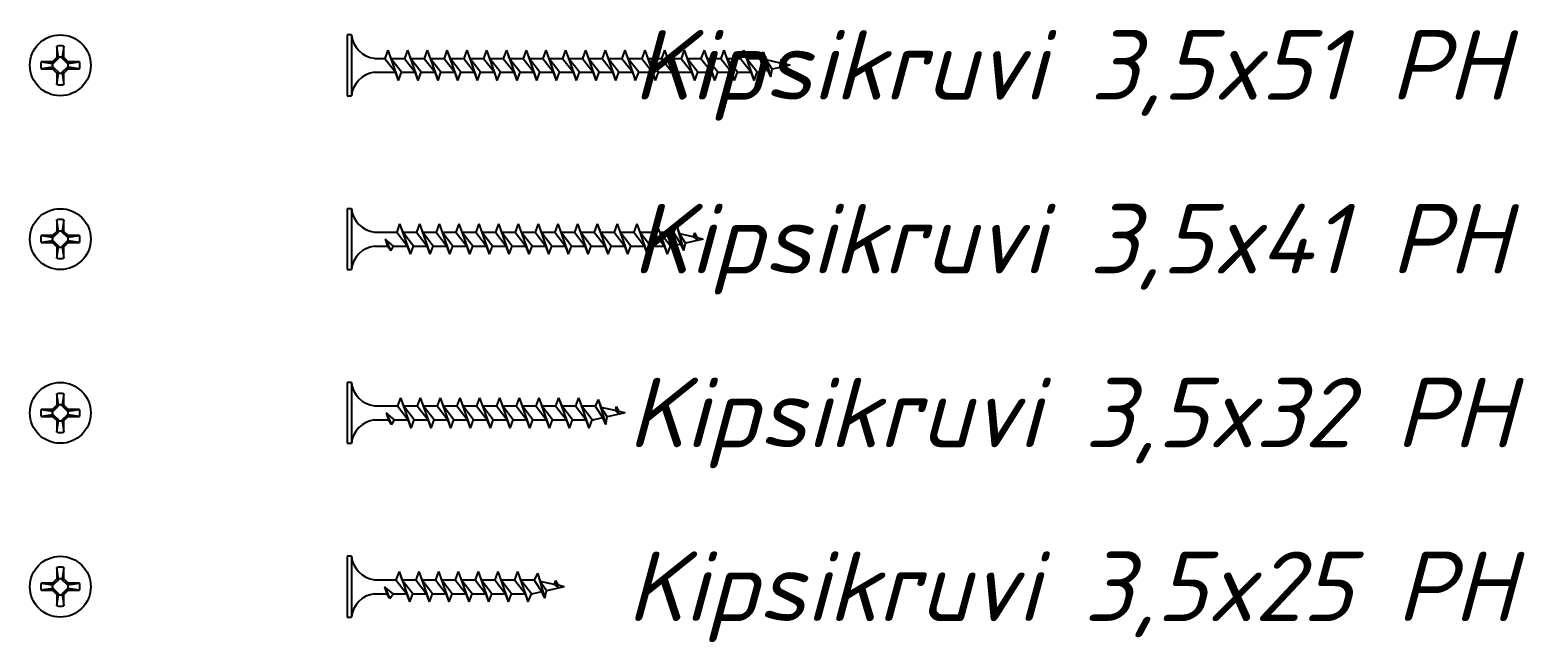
# Model space of a CAD drawing. Header units: millimetres. Extents: x -29692 to 34729, y -8412 to 43293.
# Drawn here: x -16566.6 to -16394.5, y 4665.6 to 4736 of the extents above; entities that cross this region are included whole.
import ezdxf

# ---------------------------------------------------------------- set-up
doc = ezdxf.new("R2010")
doc.units = ezdxf.units.MM
doc.layers.add('_0_004_Текст_01', color=7, linetype='Continuous', lineweight=18)
doc.styles.add('Malmerk_DZ_4', font='isocpeui.ttf', dxfattribs={"height": 4})

# ---------------------------------------------------------------- blocks, each defined once
blk = doc.blocks.new('Kipsikruvi_3.5x25')
at = {"color": 0, "linetype": 'ByBlock', "lineweight": -2}
for p, q in [((0, 3.5), (-0.5, 3.5)), ((-0.5, 3.5), (-0.5, -3.5)), ((0, 3.5), (0, -3.5)), ((5.48, 1.75), (5.13, 0.8)), ((5.48, 1.75), (5.82, 0.8)), ((5.48, 1.75), (6.71, -1.75)), ((7.75, 1.75), (7.41, 0.8)), ((7.75, 1.75), (8.1, 0.8)), ((7.75, 1.75), (8.99, -1.75)), ((10.03, 1.75), (9.68, 0.8)), ((10.03, 1.75), (10.37, 0.8)), ((10.03, 1.75), (11.26, -1.75)), ((12.3, 1.75), (11.95, 0.8)), ((12.3, 1.75), (12.65, 0.8)), ((12.3, 1.75), (13.54, -1.75)), ((14.58, 1.75), (14.23, 0.8)), ((14.58, 1.75), (14.92, 0.8)), ((14.58, 1.75), (15.81, -1.75)), ((16.85, 1.75), (16.5, 0.8)), ((16.85, 1.75), (17.2, 0.8)), ((16.85, 1.75), (18.09, -1.75)), ((19.12, 1.75), (18.78, 0.8)), ((19.12, 1.75), (19.47, 0.8)), ((19.12, 1.75), (20.36, -1.75)), ((2.66, 0.8), (5.13, 0.8)), ((5.13, 0.8), (6.37, -0.8)), ((5.82, 0.8), (7.41, 0.8)), ((7.06, -0.8), (5.82, 0.8)), ((7.41, 0.8), (8.64, -0.8)), ((9.33, -0.8), (8.1, 0.8)), ((8.1, 0.8), (9.68, 0.8)), ((9.68, 0.8), (10.92, -0.8)), ((11.61, -0.8), (10.37, 0.8)), ((10.37, 0.8), (11.95, 0.8)), ((11.95, 0.8), (13.19, -0.8)), ((13.88, -0.8), (12.65, 0.8)), ((12.65, 0.8), (14.23, 0.8)), ((14.23, 0.8), (15.47, -0.8)), ((16.16, -0.8), (14.92, 0.8)), ((14.92, 0.8), (16.5, 0.8)), ((16.5, 0.8), (17.74, -0.8)), ((18.43, -0.8), (17.2, 0.8)), ((17.2, 0.8), (18.78, 0.8)), ((18.78, 0.8), (20.02, -0.8)), ((19.47, 0.8), (20.89, 0.8)), ((20.71, -0.8), (19.47, 0.8)), ((21.05, 0.76), (20.89, 0.8)), ((21.4, 1.55), (21.05, 0.76)), ((21.05, 0.76), (21.92, -0.57)), ((21.4, 1.55), (21.74, 0.61)), ((21.4, 1.55), (22.27, -1.33)), ((23.34, 0.26), (21.74, 0.61)), ((22.44, -0.46), (21.74, 0.61)), ((23.47, 0.72), (23.34, 0.26)), ((23.34, 0.26), (23.74, -0.05)), ((23.47, 0.72), (23.79, 0.16)), ((23.47, 0.72), (23.74, -0.05)), ((23.74, -0.05), (23.79, 0.16)), ((24.5, 0), (23.79, 0.16)), ((2.66, -0.8), (4.09, -0.8)), ((3.82, 0), (4.44, -1.34)), ((3.82, 0), (4.09, -0.8)), ((4.79, -0.8), (3.82, 0)), ((4.44, -1.34), (4.09, -0.8)), ((4.44, -1.34), (4.79, -0.8)), ((4.79, -0.8), (6.37, -0.8)), ((6.71, -1.75), (6.37, -0.8)), ((6.71, -1.75), (7.06, -0.8)), ((7.06, -0.8), (8.64, -0.8)), ((8.99, -1.75), (8.64, -0.8)), ((8.99, -1.75), (9.33, -0.8)), ((9.33, -0.8), (10.92, -0.8)), ((11.26, -1.75), (10.92, -0.8)), ((11.26, -1.75), (11.61, -0.8)), ((11.61, -0.8), (13.19, -0.8)), ((13.54, -1.75), (13.19, -0.8)), ((13.54, -1.75), (13.88, -0.8)), ((13.88, -0.8), (15.47, -0.8)), ((15.81, -1.75), (15.47, -0.8)), ((15.81, -1.75), (16.16, -0.8)), ((16.16, -0.8), (17.74, -0.8)), ((18.09, -1.75), (17.74, -0.8)), ((18.09, -1.75), (18.43, -0.8)), ((18.43, -0.8), (20.02, -0.8)), ((20.36, -1.75), (20.02, -0.8)), ((20.36, -1.75), (20.71, -0.8)), ((20.71, -0.8), (20.89, -0.8)), ((21.92, -0.57), (20.89, -0.8)), ((22.27, -1.33), (21.92, -0.57)), ((22.27, -1.33), (22.44, -0.46)), ((24.5, 0), (22.44, -0.46)), ((-0.5, -3.5), (0, -3.5))]:
    blk.add_line(p, q, dxfattribs=at)
for centre, start, end in [((3.05, 3.85), 186.4719, 262.7245), ((3.05, -3.85), 97.2755, 173.5281)]:
    blk.add_arc(centre, 3.07, start, end, dxfattribs=at)
blk = doc.blocks.new('Kipsikruvi_3.5x32')
at = {"color": 0, "linetype": 'ByBlock', "lineweight": -2}
for p, q in [((0, 3.5), (-0.5, 3.5)), ((-0.5, 3.5), (-0.5, -3.5)), ((0, 3.5), (0, -3.5)), ((5.65, 1.75), (5.31, 0.8)), ((5.65, 1.75), (6, 0.8)), ((5.65, 1.75), (6.89, -1.75)), ((7.93, 1.75), (7.58, 0.8)), ((7.93, 1.75), (8.27, 0.8)), ((7.93, 1.75), (9.16, -1.75)), ((10.2, 1.75), (9.86, 0.8)), ((10.2, 1.75), (10.55, 0.8)), ((10.2, 1.75), (11.44, -1.75)), ((12.48, 1.75), (12.13, 0.8)), ((12.48, 1.75), (12.82, 0.8)), ((12.48, 1.75), (13.71, -1.75)), ((14.75, 1.75), (14.41, 0.8)), ((14.75, 1.75), (15.1, 0.8)), ((14.75, 1.75), (15.99, -1.75)), ((17.03, 1.75), (16.68, 0.8)), ((17.03, 1.75), (17.37, 0.8)), ((17.03, 1.75), (18.26, -1.75)), ((19.3, 1.75), (18.95, 0.8)), ((19.3, 1.75), (19.65, 0.8)), ((19.3, 1.75), (20.54, -1.75)), ((21.58, 1.75), (21.23, 0.8)), ((21.58, 1.75), (21.92, 0.8)), ((21.58, 1.75), (22.81, -1.75)), ((23.85, 1.75), (23.5, 0.8)), ((23.85, 1.75), (24.2, 0.8)), ((23.85, 1.75), (25.09, -1.75)), ((26.12, 1.75), (25.78, 0.8)), ((26.12, 1.75), (26.47, 0.8)), ((26.12, 1.75), (27.36, -1.75)), ((2.66, 0.8), (5.31, 0.8)), ((5.31, 0.8), (6.54, -0.8)), ((6, 0.8), (7.58, 0.8)), ((7.24, -0.8), (6, 0.8)), ((7.58, 0.8), (8.82, -0.8)), ((9.51, -0.8), (8.27, 0.8)), ((8.27, 0.8), (9.86, 0.8)), ((9.86, 0.8), (11.09, -0.8)), ((11.79, -0.8), (10.55, 0.8)), ((10.55, 0.8), (12.13, 0.8)), ((12.13, 0.8), (13.37, -0.8)), ((14.06, -0.8), (12.82, 0.8)), ((12.82, 0.8), (14.41, 0.8)), ((14.41, 0.8), (15.64, -0.8)), ((16.33, -0.8), (15.1, 0.8)), ((15.1, 0.8), (16.68, 0.8)), ((16.68, 0.8), (17.92, -0.8)), ((18.61, -0.8), (17.37, 0.8)), ((17.37, 0.8), (18.95, 0.8)), ((18.95, 0.8), (20.19, -0.8)), ((20.88, -0.8), (19.65, 0.8)), ((19.65, 0.8), (21.23, 0.8)), ((21.23, 0.8), (22.47, -0.8)), ((23.16, -0.8), (21.92, 0.8)), ((21.92, 0.8), (23.5, 0.8)), ((23.5, 0.8), (24.74, -0.8)), ((25.43, -0.8), (24.2, 0.8)), ((24.2, 0.8), (25.78, 0.8)), ((25.78, 0.8), (27.02, -0.8)), ((26.47, 0.8), (27.89, 0.8)), ((27.71, -0.8), (26.47, 0.8)), ((28.05, 0.76), (27.89, 0.8)), ((28.4, 1.55), (28.05, 0.76)), ((28.05, 0.76), (28.92, -0.57)), ((28.4, 1.55), (28.74, 0.61)), ((28.4, 1.55), (29.27, -1.33)), ((30.34, 0.26), (28.74, 0.61)), ((29.44, -0.46), (28.74, 0.61)), ((30.47, 0.72), (30.34, 0.26)), ((30.34, 0.26), (30.74, -0.05)), ((30.47, 0.72), (30.79, 0.16)), ((30.47, 0.72), (30.74, -0.05)), ((30.74, -0.05), (30.79, 0.16)), ((31.5, 0), (30.79, 0.16)), ((2.66, -0.8), (4.27, -0.8)), ((4, 0), (4.62, -1.34)), ((4, 0), (4.27, -0.8)), ((4.96, -0.8), (4, 0)), ((4.62, -1.34), (4.27, -0.8)), ((4.62, -1.34), (4.96, -0.8)), ((4.96, -0.8), (6.54, -0.8)), ((6.89, -1.75), (6.54, -0.8)), ((6.89, -1.75), (7.24, -0.8)), ((7.24, -0.8), (8.82, -0.8)), ((9.16, -1.75), (8.82, -0.8)), ((9.16, -1.75), (9.51, -0.8)), ((9.51, -0.8), (11.09, -0.8)), ((11.44, -1.75), (11.09, -0.8)), ((11.44, -1.75), (11.79, -0.8)), ((11.79, -0.8), (13.37, -0.8)), ((13.71, -1.75), (13.37, -0.8)), ((13.71, -1.75), (14.06, -0.8)), ((14.06, -0.8), (15.64, -0.8)), ((15.99, -1.75), (15.64, -0.8)), ((15.99, -1.75), (16.33, -0.8)), ((16.33, -0.8), (17.92, -0.8)), ((18.26, -1.75), (17.92, -0.8)), ((18.26, -1.75), (18.61, -0.8)), ((18.61, -0.8), (20.19, -0.8)), ((20.54, -1.75), (20.19, -0.8)), ((20.54, -1.75), (20.88, -0.8)), ((20.88, -0.8), (22.47, -0.8)), ((22.81, -1.75), (22.47, -0.8)), ((22.81, -1.75), (23.16, -0.8)), ((23.16, -0.8), (24.74, -0.8)), ((25.09, -1.75), (24.74, -0.8)), ((25.09, -1.75), (25.43, -0.8)), ((25.43, -0.8), (27.02, -0.8)), ((27.36, -1.75), (27.02, -0.8)), ((27.36, -1.75), (27.71, -0.8)), ((27.71, -0.8), (27.89, -0.8)), ((28.92, -0.57), (27.89, -0.8)), ((29.27, -1.33), (28.92, -0.57)), ((29.27, -1.33), (29.44, -0.46)), ((31.5, 0), (29.44, -0.46)), ((-0.5, -3.5), (0, -3.5))]:
    blk.add_line(p, q, dxfattribs=at)
for centre, start, end in [((3.05, 3.85), 186.4719, 262.7245), ((3.05, -3.85), 97.2755, 173.5281)]:
    blk.add_arc(centre, 3.07, start, end, dxfattribs=at)
blk = doc.blocks.new('Kipsikruvi_3.5x41')
at = {"color": 0, "linetype": 'ByBlock', "lineweight": -2}
for p, q in [((0, 3.5), (-0.5, 3.5)), ((-0.5, 3.5), (-0.5, -3.5)), ((0, 3.5), (0, -3.5)), ((5.55, 1.75), (5.21, 0.8)), ((5.55, 1.75), (5.9, 0.8)), ((5.55, 1.75), (6.79, -1.75)), ((7.83, 1.75), (7.48, 0.8)), ((7.83, 1.75), (8.17, 0.8)), ((7.83, 1.75), (9.07, -1.75)), ((10.1, 1.75), (9.76, 0.8)), ((10.1, 1.75), (10.45, 0.8)), ((10.1, 1.75), (11.34, -1.75)), ((12.38, 1.75), (12.03, 0.8)), ((12.38, 1.75), (12.72, 0.8)), ((12.38, 1.75), (13.62, -1.75)), ((14.65, 1.75), (14.31, 0.8)), ((14.65, 1.75), (15, 0.8)), ((14.65, 1.75), (15.89, -1.75)), ((16.93, 1.75), (16.58, 0.8)), ((16.93, 1.75), (17.27, 0.8)), ((16.93, 1.75), (18.16, -1.75)), ((19.2, 1.75), (18.86, 0.8)), ((19.2, 1.75), (19.55, 0.8)), ((19.2, 1.75), (20.44, -1.75)), ((21.48, 1.75), (21.13, 0.8)), ((21.48, 1.75), (21.82, 0.8)), ((21.48, 1.75), (22.71, -1.75)), ((23.75, 1.75), (23.41, 0.8)), ((23.75, 1.75), (24.1, 0.8)), ((23.75, 1.75), (24.99, -1.75)), ((26.03, 1.75), (25.68, 0.8)), ((26.03, 1.75), (26.37, 0.8)), ((26.03, 1.75), (27.26, -1.75)), ((28.3, 1.75), (27.95, 0.8)), ((28.3, 1.75), (28.65, 0.8)), ((28.3, 1.75), (29.54, -1.75)), ((30.58, 1.75), (30.23, 0.8)), ((30.58, 1.75), (30.92, 0.8)), ((30.58, 1.75), (31.81, -1.75)), ((32.85, 1.75), (32.5, 0.8)), ((32.85, 1.75), (33.2, 0.8)), ((32.85, 1.75), (34.09, -1.75)), ((35.12, 1.75), (34.78, 0.8)), ((35.12, 1.75), (35.47, 0.8)), ((35.12, 1.75), (36.36, -1.75)), ((2.66, 0.8), (5.21, 0.8)), ((5.21, 0.8), (6.45, -0.8)), ((5.9, 0.8), (7.48, 0.8)), ((7.14, -0.8), (5.9, 0.8)), ((7.48, 0.8), (8.72, -0.8)), ((9.41, -0.8), (8.17, 0.8)), ((8.17, 0.8), (9.76, 0.8)), ((9.76, 0.8), (11, -0.8)), ((11.69, -0.8), (10.45, 0.8)), ((10.45, 0.8), (12.03, 0.8)), ((12.03, 0.8), (13.27, -0.8)), ((13.96, -0.8), (12.72, 0.8)), ((12.72, 0.8), (14.31, 0.8)), ((14.31, 0.8), (15.54, -0.8)), ((16.24, -0.8), (15, 0.8)), ((15, 0.8), (16.58, 0.8)), ((16.58, 0.8), (17.82, -0.8)), ((18.51, -0.8), (17.27, 0.8)), ((17.27, 0.8), (18.86, 0.8)), ((18.86, 0.8), (20.09, -0.8)), ((20.79, -0.8), (19.55, 0.8)), ((19.55, 0.8), (21.13, 0.8)), ((21.13, 0.8), (22.37, -0.8)), ((23.06, -0.8), (21.82, 0.8)), ((21.82, 0.8), (23.41, 0.8)), ((23.41, 0.8), (24.64, -0.8)), ((25.33, -0.8), (24.1, 0.8)), ((24.1, 0.8), (25.68, 0.8)), ((25.68, 0.8), (26.92, -0.8)), ((27.61, -0.8), (26.37, 0.8)), ((26.37, 0.8), (27.95, 0.8)), ((27.95, 0.8), (29.19, -0.8)), ((29.88, -0.8), (28.65, 0.8)), ((28.65, 0.8), (30.23, 0.8)), ((30.23, 0.8), (31.47, -0.8)), ((32.16, -0.8), (30.92, 0.8)), ((30.92, 0.8), (32.5, 0.8)), ((32.5, 0.8), (33.74, -0.8)), ((34.43, -0.8), (33.2, 0.8)), ((33.2, 0.8), (34.78, 0.8)), ((34.78, 0.8), (36.02, -0.8)), ((35.47, 0.8), (36.89, 0.8)), ((36.71, -0.8), (35.47, 0.8)), ((37.05, 0.76), (36.89, 0.8)), ((37.4, 1.55), (37.05, 0.76)), ((37.05, 0.76), (37.92, -0.57)), ((37.4, 1.55), (37.74, 0.61)), ((37.4, 1.55), (38.27, -1.33)), ((39.34, 0.26), (37.74, 0.61)), ((38.44, -0.46), (37.74, 0.61)), ((39.47, 0.72), (39.34, 0.26)), ((39.34, 0.26), (39.74, -0.05)), ((39.47, 0.72), (39.79, 0.16)), ((39.47, 0.72), (39.74, -0.05)), ((39.74, -0.05), (39.79, 0.16)), ((40.5, 0), (39.79, 0.16)), ((2.66, -0.8), (4.17, -0.8)), ((3.9, 0), (4.52, -1.34)), ((3.9, 0), (4.17, -0.8)), ((4.86, -0.8), (3.9, 0)), ((4.52, -1.34), (4.17, -0.8)), ((4.52, -1.34), (4.86, -0.8)), ((4.86, -0.8), (6.45, -0.8)), ((6.79, -1.75), (6.45, -0.8)), ((6.79, -1.75), (7.14, -0.8)), ((7.14, -0.8), (8.72, -0.8)), ((9.07, -1.75), (8.72, -0.8)), ((9.07, -1.75), (9.41, -0.8)), ((9.41, -0.8), (11, -0.8)), ((11.34, -1.75), (11, -0.8)), ((11.34, -1.75), (11.69, -0.8)), ((11.69, -0.8), (13.27, -0.8)), ((13.62, -1.75), (13.27, -0.8)), ((13.62, -1.75), (13.96, -0.8)), ((13.96, -0.8), (15.54, -0.8)), ((15.89, -1.75), (15.54, -0.8)), ((15.89, -1.75), (16.24, -0.8)), ((16.24, -0.8), (17.82, -0.8)), ((18.16, -1.75), (17.82, -0.8)), ((18.16, -1.75), (18.51, -0.8)), ((18.51, -0.8), (20.09, -0.8)), ((20.44, -1.75), (20.09, -0.8)), ((20.44, -1.75), (20.79, -0.8)), ((20.79, -0.8), (22.37, -0.8)), ((22.71, -1.75), (22.37, -0.8)), ((22.71, -1.75), (23.06, -0.8)), ((23.06, -0.8), (24.64, -0.8)), ((24.99, -1.75), (24.64, -0.8)), ((24.99, -1.75), (25.33, -0.8)), ((25.33, -0.8), (26.92, -0.8)), ((27.26, -1.75), (26.92, -0.8)), ((27.26, -1.75), (27.61, -0.8)), ((27.61, -0.8), (29.19, -0.8)), ((29.54, -1.75), (29.19, -0.8)), ((29.54, -1.75), (29.88, -0.8)), ((29.88, -0.8), (31.47, -0.8)), ((31.81, -1.75), (31.47, -0.8)), ((31.81, -1.75), (32.16, -0.8)), ((32.16, -0.8), (33.74, -0.8)), ((34.09, -1.75), (33.74, -0.8)), ((34.09, -1.75), (34.43, -0.8)), ((34.43, -0.8), (36.02, -0.8)), ((36.36, -1.75), (36.02, -0.8)), ((36.36, -1.75), (36.71, -0.8)), ((36.71, -0.8), (36.89, -0.8)), ((37.92, -0.57), (36.89, -0.8)), ((38.27, -1.33), (37.92, -0.57)), ((38.27, -1.33), (38.44, -0.46)), ((40.5, 0), (38.44, -0.46)), ((-0.5, -3.5), (0, -3.5))]:
    blk.add_line(p, q, dxfattribs=at)
for centre, start, end in [((3.05, 3.85), 186.4719, 262.7245), ((3.05, -3.85), 97.2755, 173.5281)]:
    blk.add_arc(centre, 3.07, start, end, dxfattribs=at)
blk = doc.blocks.new('Kipsikruvi_3.5x51')
at = {"color": 0, "linetype": 'ByBlock', "lineweight": -2}
for p, q in [((0, 3.5), (-0.5, 3.5)), ((-0.5, 3.5), (-0.5, -3.5)), ((0, 3.5), (0, -3.5)), ((4.18, 1.75), (3.84, 0.8)), ((4.18, 1.75), (4.53, 0.8)), ((4.18, 1.75), (5.42, -1.75)), ((6.46, 1.75), (6.11, 0.8)), ((6.46, 1.75), (6.8, 0.8)), ((6.46, 1.75), (7.69, -1.75)), ((8.73, 1.75), (8.38, 0.8)), ((8.73, 1.75), (9.08, 0.8)), ((8.73, 1.75), (9.97, -1.75)), ((11, 1.75), (10.66, 0.8)), ((11, 1.75), (11.35, 0.8)), ((11, 1.75), (12.24, -1.75)), ((13.28, 1.75), (12.93, 0.8)), ((13.28, 1.75), (13.63, 0.8)), ((13.28, 1.75), (14.52, -1.75)), ((15.55, 1.75), (15.21, 0.8)), ((15.55, 1.75), (15.9, 0.8)), ((15.55, 1.75), (16.79, -1.75)), ((17.83, 1.75), (17.48, 0.8)), ((17.83, 1.75), (18.17, 0.8)), ((17.83, 1.75), (19.07, -1.75)), ((20.1, 1.75), (19.76, 0.8)), ((20.1, 1.75), (20.45, 0.8)), ((20.1, 1.75), (21.34, -1.75)), ((22.38, 1.75), (22.03, 0.8)), ((22.38, 1.75), (22.72, 0.8)), ((22.38, 1.75), (23.62, -1.75)), ((24.65, 1.75), (24.31, 0.8)), ((24.65, 1.75), (25, 0.8)), ((24.65, 1.75), (25.89, -1.75)), ((26.93, 1.75), (26.58, 0.8)), ((26.93, 1.75), (27.27, 0.8)), ((26.93, 1.75), (28.16, -1.75)), ((29.2, 1.75), (28.86, 0.8)), ((29.2, 1.75), (29.55, 0.8)), ((29.2, 1.75), (30.44, -1.75)), ((31.48, 1.75), (31.13, 0.8)), ((31.48, 1.75), (31.82, 0.8)), ((31.48, 1.75), (32.71, -1.75)), ((33.75, 1.75), (33.41, 0.8)), ((33.75, 1.75), (34.1, 0.8)), ((33.75, 1.75), (34.99, -1.75)), ((36.03, 1.75), (35.68, 0.8)), ((36.03, 1.75), (36.37, 0.8)), ((36.03, 1.75), (37.26, -1.75)), ((38.3, 1.75), (37.95, 0.8)), ((38.3, 1.75), (38.65, 0.8)), ((38.3, 1.75), (39.54, -1.75)), ((40.58, 1.75), (40.23, 0.8)), ((40.58, 1.75), (40.92, 0.8)), ((40.58, 1.75), (41.81, -1.75)), ((42.85, 1.75), (42.5, 0.8)), ((42.85, 1.75), (43.2, 0.8)), ((42.85, 1.75), (44.09, -1.75)), ((45.12, 1.75), (44.78, 0.8)), ((45.12, 1.75), (45.47, 0.8)), ((45.12, 1.75), (46.36, -1.75)), ((2.66, 0.8), (3.84, 0.8)), ((3.84, 0.8), (5.07, -0.8)), ((4.53, 0.8), (6.11, 0.8)), ((5.76, -0.8), (4.53, 0.8)), ((6.11, 0.8), (7.35, -0.8)), ((8.04, -0.8), (6.8, 0.8)), ((6.8, 0.8), (8.38, 0.8)), ((8.38, 0.8), (9.62, -0.8)), ((10.31, -0.8), (9.08, 0.8)), ((9.08, 0.8), (10.66, 0.8)), ((10.66, 0.8), (11.9, -0.8)), ((12.59, -0.8), (11.35, 0.8)), ((11.35, 0.8), (12.93, 0.8)), ((12.93, 0.8), (14.17, -0.8)), ((14.86, -0.8), (13.63, 0.8)), ((13.63, 0.8), (15.21, 0.8)), ((15.21, 0.8), (16.45, -0.8)), ((17.14, -0.8), (15.9, 0.8)), ((15.9, 0.8), (17.48, 0.8)), ((17.48, 0.8), (18.72, -0.8)), ((19.41, -0.8), (18.17, 0.8)), ((18.17, 0.8), (19.76, 0.8)), ((19.76, 0.8), (21, -0.8)), ((21.69, -0.8), (20.45, 0.8)), ((20.45, 0.8), (22.03, 0.8)), ((22.03, 0.8), (23.27, -0.8)), ((23.96, -0.8), (22.72, 0.8)), ((22.72, 0.8), (24.31, 0.8)), ((24.31, 0.8), (25.54, -0.8)), ((26.24, -0.8), (25, 0.8)), ((25, 0.8), (26.58, 0.8)), ((26.58, 0.8), (27.82, -0.8)), ((28.51, -0.8), (27.27, 0.8)), ((27.27, 0.8), (28.86, 0.8)), ((28.86, 0.8), (30.09, -0.8)), ((30.79, -0.8), (29.55, 0.8)), ((29.55, 0.8), (31.13, 0.8)), ((31.13, 0.8), (32.37, -0.8)), ((33.06, -0.8), (31.82, 0.8)), ((31.82, 0.8), (33.41, 0.8)), ((33.41, 0.8), (34.64, -0.8)), ((35.33, -0.8), (34.1, 0.8)), ((34.1, 0.8), (35.68, 0.8)), ((35.68, 0.8), (36.92, -0.8)), ((37.61, -0.8), (36.37, 0.8)), ((36.37, 0.8), (37.95, 0.8)), ((37.95, 0.8), (39.19, -0.8)), ((39.88, -0.8), (38.65, 0.8)), ((38.65, 0.8), (40.23, 0.8)), ((40.23, 0.8), (41.47, -0.8)), ((42.16, -0.8), (40.92, 0.8)), ((40.92, 0.8), (42.5, 0.8)), ((42.5, 0.8), (43.74, -0.8)), ((44.43, -0.8), (43.2, 0.8)), ((43.2, 0.8), (44.78, 0.8)), ((44.78, 0.8), (46.02, -0.8)), ((45.47, 0.8), (46.89, 0.8)), ((46.71, -0.8), (45.47, 0.8)), ((47.05, 0.76), (46.89, 0.8)), ((47.4, 1.55), (47.05, 0.76)), ((47.05, 0.76), (47.92, -0.57)), ((47.4, 1.55), (47.74, 0.61)), ((47.4, 1.55), (48.27, -1.33)), ((49.34, 0.26), (47.74, 0.61)), ((48.44, -0.46), (47.74, 0.61)), ((49.47, 0.72), (49.34, 0.26)), ((49.34, 0.26), (49.74, -0.05)), ((49.47, 0.72), (49.79, 0.16)), ((49.47, 0.72), (49.74, -0.05)), ((49.74, -0.05), (49.79, 0.16)), ((50.5, 0), (49.79, 0.16)), ((2.66, -0.8), (5.07, -0.8)), ((5.42, -1.75), (5.07, -0.8)), ((5.42, -1.75), (5.76, -0.8)), ((5.76, -0.8), (7.35, -0.8)), ((7.69, -1.75), (7.35, -0.8)), ((7.69, -1.75), (8.04, -0.8)), ((8.04, -0.8), (9.62, -0.8)), ((9.97, -1.75), (9.62, -0.8)), ((9.97, -1.75), (10.31, -0.8)), ((10.31, -0.8), (11.9, -0.8)), ((12.24, -1.75), (11.9, -0.8)), ((12.24, -1.75), (12.59, -0.8)), ((12.59, -0.8), (14.17, -0.8)), ((14.52, -1.75), (14.17, -0.8)), ((14.52, -1.75), (14.86, -0.8)), ((14.86, -0.8), (16.45, -0.8)), ((16.79, -1.75), (16.45, -0.8)), ((16.79, -1.75), (17.14, -0.8)), ((17.14, -0.8), (18.72, -0.8)), ((19.07, -1.75), (18.72, -0.8)), ((19.07, -1.75), (19.41, -0.8)), ((19.41, -0.8), (21, -0.8)), ((21.34, -1.75), (21, -0.8)), ((21.34, -1.75), (21.69, -0.8)), ((21.69, -0.8), (23.27, -0.8)), ((23.62, -1.75), (23.27, -0.8)), ((23.62, -1.75), (23.96, -0.8)), ((23.96, -0.8), (25.54, -0.8)), ((25.89, -1.75), (25.54, -0.8)), ((25.89, -1.75), (26.24, -0.8)), ((26.24, -0.8), (27.82, -0.8)), ((28.16, -1.75), (27.82, -0.8)), ((28.16, -1.75), (28.51, -0.8)), ((28.51, -0.8), (30.09, -0.8)), ((30.44, -1.75), (30.09, -0.8)), ((30.44, -1.75), (30.79, -0.8)), ((30.79, -0.8), (32.37, -0.8)), ((32.71, -1.75), (32.37, -0.8)), ((32.71, -1.75), (33.06, -0.8)), ((33.06, -0.8), (34.64, -0.8)), ((34.99, -1.75), (34.64, -0.8)), ((34.99, -1.75), (35.33, -0.8)), ((35.33, -0.8), (36.92, -0.8)), ((37.26, -1.75), (36.92, -0.8)), ((37.26, -1.75), (37.61, -0.8)), ((37.61, -0.8), (39.19, -0.8)), ((39.54, -1.75), (39.19, -0.8)), ((39.54, -1.75), (39.88, -0.8)), ((39.88, -0.8), (41.47, -0.8)), ((41.81, -1.75), (41.47, -0.8)), ((41.81, -1.75), (42.16, -0.8)), ((42.16, -0.8), (43.74, -0.8)), ((44.09, -1.75), (43.74, -0.8)), ((44.09, -1.75), (44.43, -0.8)), ((44.43, -0.8), (46.02, -0.8)), ((46.36, -1.75), (46.02, -0.8)), ((46.36, -1.75), (46.71, -0.8)), ((46.71, -0.8), (46.89, -0.8)), ((47.92, -0.57), (46.89, -0.8)), ((48.27, -1.33), (47.92, -0.57)), ((48.27, -1.33), (48.44, -0.46)), ((50.5, 0), (48.44, -0.46)), ((-0.5, -3.5), (0, -3.5))]:
    blk.add_line(p, q, dxfattribs=at)
for centre, start, end in [((3.05, 3.85), 186.4719, 262.7245), ((3.05, -3.85), 97.2755, 173.5281)]:
    blk.add_arc(centre, 3.07, start, end, dxfattribs=at)
blk = doc.blocks.new('Kipsikruvi 3.5 pealt')
at = {"color": 0, "linetype": 'ByBlock', "lineweight": -2}
for p, q in [((-0.41, 2.21), (-0.41, 0.89)), ((0.41, 2.21), (0.21, 0.9)), ((0.41, 0.89), (0.41, 2.21)), ((-0.89, 0.41), (-2.21, 0.41)), ((-2.21, 0.41), (-0.9, 0.21)), ((-0.81, 0.21), (-0.9, 0.21)), ((-0.41, 0.89), (-0.89, 0.41)), ((-0.81, 0.21), (-0.89, 0.41)), ((-0.21, 0.81), (-0.81, 0.21)), ((-0.21, 0.81), (-0.41, 0.89)), ((-0.21, 0.81), (-0.21, 0.9)), ((0.21, 0.81), (0.21, 0.9)), ((0.21, 0.81), (0.41, 0.89)), ((0.81, 0.21), (0.21, 0.81)), ((0.89, 0.41), (0.41, 0.89)), ((0.81, 0.21), (0.89, 0.41)), ((0.81, 0.21), (0.9, 0.21)), ((2.21, 0.41), (0.89, 0.41)), ((-2.21, -0.41), (-0.89, -0.41)), ((-0.81, -0.21), (-0.9, -0.21)), ((-0.81, -0.21), (-0.89, -0.41)), ((-0.89, -0.41), (-0.41, -0.89)), ((-0.81, -0.21), (-0.21, -0.81)), ((-0.21, -0.81), (-0.41, -0.89)), ((-0.41, -0.89), (-0.41, -2.21)), ((-0.41, -2.21), (-0.21, -0.9)), ((-0.21, -0.81), (-0.21, -0.9)), ((0.21, -0.81), (0.81, -0.21)), ((0.21, -0.81), (0.21, -0.9)), ((0.21, -0.81), (0.41, -0.89)), ((0.41, -0.89), (0.89, -0.41)), ((0.41, -2.21), (0.41, -0.89)), ((0.81, -0.21), (0.89, -0.41)), ((0.81, -0.21), (0.9, -0.21)), ((0.89, -0.41), (2.21, -0.41)), ((2.21, -0.41), (0.9, -0.21))]:
    blk.add_line(p, q, dxfattribs=at)
at = {"color": 0, "linetype": 'ByBlock', "lineweight": -2, "flags": 128}
for points in [[(-0.21, 0.9), (-0.29, 1.41), (-0.41, 2.21)], [(0.9, 0.21), (1.41, 0.29), (2.21, 0.41)], [(-0.9, -0.21), (-1.41, -0.29), (-2.21, -0.41)], [(0.21, -0.9), (0.29, -1.41), (0.41, -2.21)]]:
    blk.add_lwpolyline(points, dxfattribs=at)
at = {"color": 0, "linetype": 'ByBlock', "lineweight": -2}
blk.add_circle((0, 0), 3.5, dxfattribs=at)
for radius, start, end in [(2.25, 79.5921, 100.4079), (2.25, 169.5921, 190.4079), (0.922, 166.56, 193.44), (0.922, 76.56, 103.44), (0.922, 346.56, 13.44), (2.25, 349.5921, 10.4079), (0.922, 256.56, 283.44), (2.25, 259.5921, 280.4079)]:
    blk.add_arc((0, 0), radius, start, end, dxfattribs=at)

msp = doc.modelspace()

# ---------------------------------------------------------------- block references
at = {"color": 0, "linetype": 'ByBlock', "lineweight": -2}
for name, p in [('Kipsikruvi 3.5 pealt', (-16563.104, 4731.947)), ('Kipsikruvi_3.5x51', (-16529.604, 4731.947)), ('Kipsikruvi 3.5 pealt', (-16563.104, 4711.947)), ('Kipsikruvi_3.5x41', (-16529.604, 4711.947)), ('Kipsikruvi 3.5 pealt', (-16563.104, 4691.947)), ('Kipsikruvi_3.5x32', (-16529.604, 4691.947)), ('Kipsikruvi 3.5 pealt', (-16563.104, 4671.947)), ('Kipsikruvi_3.5x25', (-16529.604, 4671.947))]:
    msp.add_blockref(name, p, dxfattribs=at)

# ---------------------------------------------------------------- texts
at = {"layer": '_0_004_Текст_01', "char_height": 8, "attachment_point": 5, "style": 'Malmerk_DZ_4'}
for s, insert in [('\\A1;\\pxql;Kipsikruvi 3,5x51 PH', (-16446.853, 4730.784)), ('\\A1;\\pxql;Kipsikruvi 3,5x41 PH', (-16446.853, 4710.784)), ('\\A1;\\pxql;Kipsikruvi 3,5x32 PH', (-16446.853, 4690.784)), ('\\A1;\\pxql;Kipsikruvi 3,5x25 PH', (-16446.853, 4670.784))]:
    msp.add_mtext(s, dxfattribs=dict(at, insert=insert))

doc.saveas('drawing.dxf')
